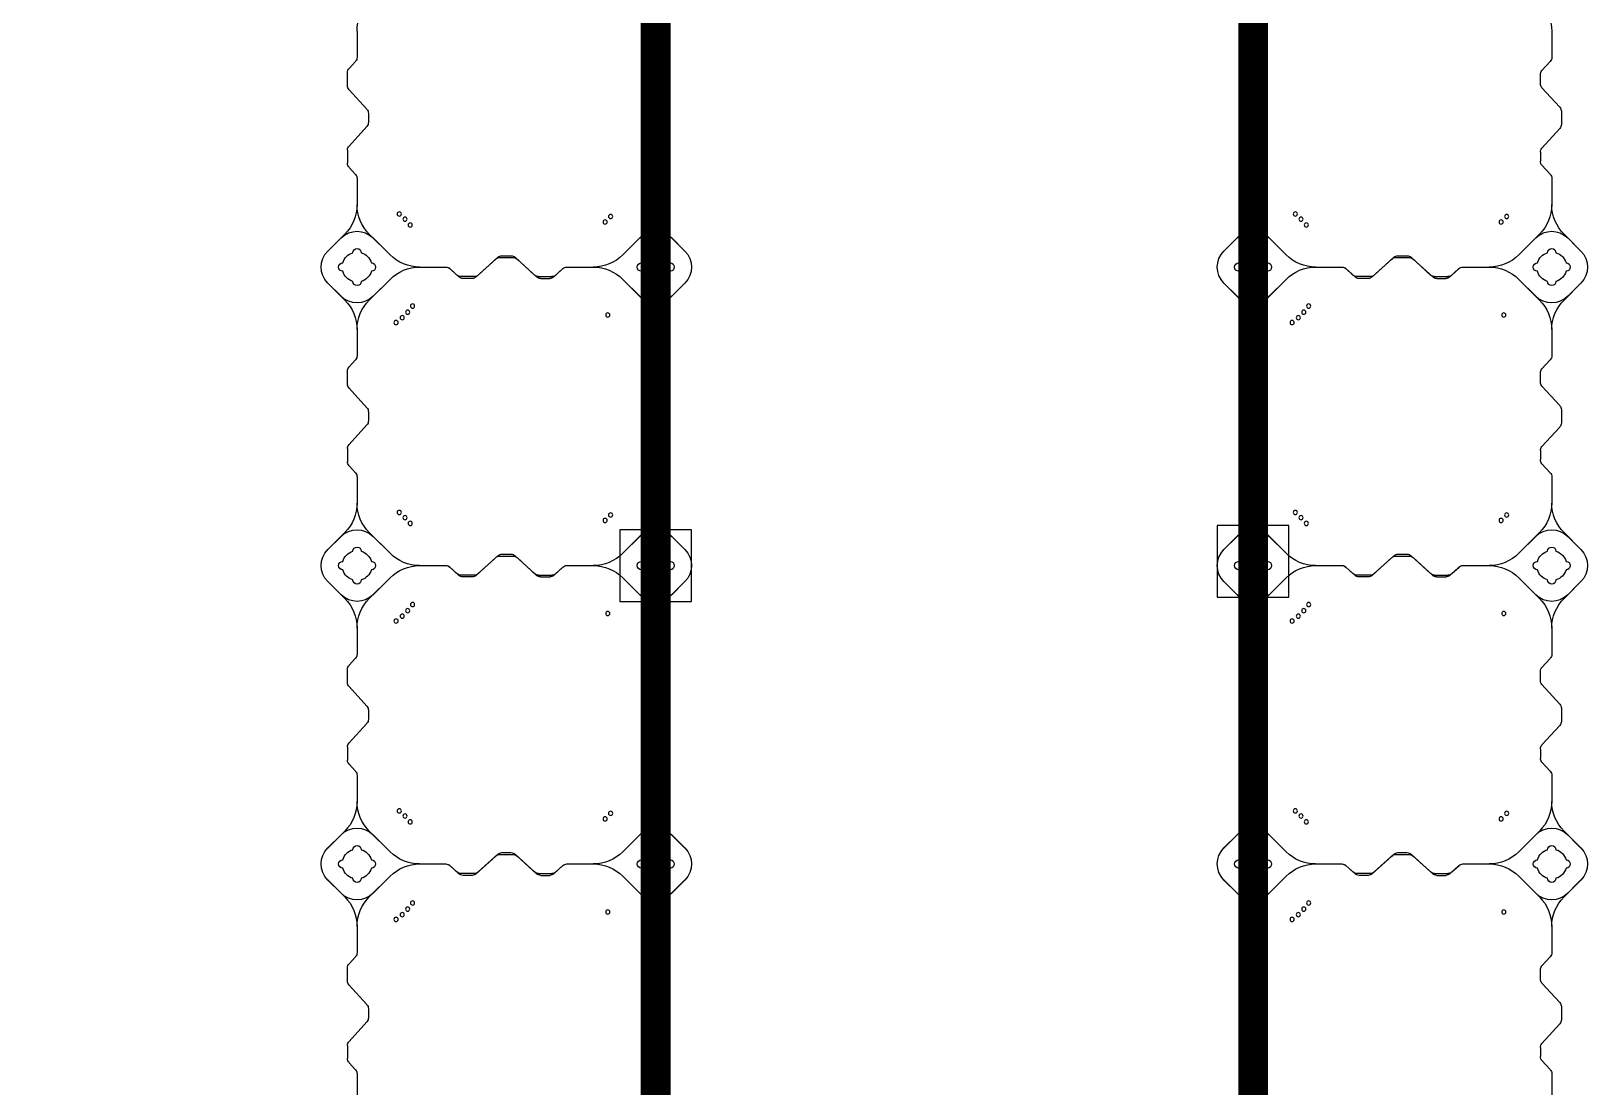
# Model space of a CAD drawing. Header units: millimetres. Extents: x -1612139 to -1260738, y 1141106 to 1536160.
# Drawn here: x -1267947 to -1265337, y 1193058 to 1194826 of the extents above; entities that cross this region are included whole.
import ezdxf

# ---------------------------------------------------------------- set-up
doc = ezdxf.new("R2010")
doc.units = ezdxf.units.MM
doc.header["$LTSCALE"] = 10
doc.layers.get('0').update_dxf_attribs({"linetype": 'CONTINUOUS'})
doc.layers.add('W-FLOAT_BOWL浮筒', color=253, linetype='CONTINUOUS')

# ---------------------------------------------------------------- blocks, each defined once
blk = doc.blocks.new('橙色')
at = {"layer": 'W-FLOAT_BOWL浮筒', "color": 30}
for p, q in [((20000, -6648.5), (20000, -6604.6)), ((20500, -6648.7), (20500, -6604.6)), ((21500, -6648.5), (21500, -6604.6)), ((22000, -6648.7), (22000, -6604.6)), ((19984, -6696.1), (19984, -6673.9)), ((19986.6, -6667.1), (19997.4, -6655.3)), ((20481, -6692.6), (20481, -6677.4)), ((20483.6, -6670.6), (20497.4, -6655.5)), ((21484, -6696.1), (21484, -6673.9)), ((21486.6, -6667.1), (21497.4, -6655.3)), ((21981, -6692.6), (21981, -6677.4)), ((21983.6, -6670.6), (21997.4, -6655.5)), ((19986.6, -6702.9), (20016.4, -6735.6)), ((20483.6, -6699.4), (20513.4, -6732.1)), ((21486.6, -6702.9), (21516.4, -6735.6)), ((21983.6, -6699.4), (22013.4, -6732.1)), ((20019, -6757.6), (20019, -6742.4)), ((20516, -6761.1), (20516, -6738.9)), ((21519, -6757.6), (21519, -6742.4)), ((22016, -6761.1), (22016, -6738.9)), ((19986.6, -6797.1), (20016.4, -6764.4)), ((20483.6, -6800.6), (20513.4, -6767.9)), ((21486.6, -6797.1), (21516.4, -6764.4)), ((21983.6, -6800.6), (22013.4, -6767.9)), ((19984, -6803.9), (19984, -6826.1)), ((20481, -6807.4), (20481, -6822.6)), ((21484, -6803.9), (21484, -6826.1)), ((21981, -6807.4), (21981, -6822.6)), ((19986.6, -6832.9), (19997.4, -6844.7)), ((20483.6, -6829.4), (20497.4, -6844.5)), ((21486.6, -6832.9), (21497.4, -6844.7)), ((21983.6, -6829.4), (21997.4, -6844.5)), ((20000, -6895.3), (20000, -6851.5)), ((20500, -6895.3), (20500, -6851.3)), ((21500, -6895.3), (21500, -6851.5)), ((22000, -6895.3), (22000, -6851.3)), ((19951.2, -6973.2), (19979.5, -6944.8)), ((19951.2, -6973.1), (19973.1, -6951.2)), ((20055.2, -6979.5), (20020.5, -6944.8)), ((20026.8, -6951.2), (20055.2, -6979.5)), ((20444.8, -6979.5), (20479.5, -6944.8)), ((20473.2, -6951.2), (20444.8, -6979.5)), ((20548.8, -6973.2), (20520.5, -6944.8)), ((20526.9, -6951.2), (20548.8, -6973.1)), ((21451.2, -6973.2), (21479.5, -6944.8)), ((21451.2, -6973.1), (21473.1, -6951.2)), ((21555.2, -6979.5), (21520.5, -6944.8)), ((21526.8, -6951.2), (21555.2, -6979.5)), ((21944.8, -6979.5), (21979.5, -6944.8)), ((21973.2, -6951.2), (21944.8, -6979.5)), ((22048.8, -6973.2), (22020.5, -6944.8)), ((22026.9, -6951.2), (22048.8, -6973.1)), ((20167.1, -6986.6), (20155.3, -6997.4)), ((20170.6, -6983.6), (20155.5, -6997.4)), ((20196.1, -6984), (20173.9, -6984)), ((20192.6, -6981), (20177.4, -6981)), ((20199.4, -6983.6), (20232.1, -7013.4)), ((20202.9, -6986.6), (20235.6, -7016.4)), ((20297.1, -6986.6), (20264.4, -7016.4)), ((20300.6, -6983.6), (20267.9, -7013.4)), ((20303.9, -6984), (20326.1, -6984)), ((20307.4, -6981), (20322.6, -6981)), ((20329.4, -6983.6), (20344.5, -6997.4)), ((20332.9, -6986.6), (20344.7, -6997.4)), ((21667.1, -6986.6), (21655.3, -6997.4)), ((21670.6, -6983.6), (21655.5, -6997.4)), ((21696.1, -6984), (21673.9, -6984)), ((21692.6, -6981), (21677.4, -6981)), ((21699.4, -6983.6), (21732.1, -7013.4)), ((21702.9, -6986.6), (21735.6, -7016.4)), ((21797.1, -6986.6), (21764.4, -7016.4)), ((21800.6, -6983.6), (21767.9, -7013.4)), ((21803.9, -6984), (21826.1, -6984)), ((21807.4, -6981), (21822.6, -6981)), ((21829.4, -6983.6), (21844.5, -6997.4)), ((21832.9, -6986.6), (21844.7, -6997.4)), ((20104.6, -7000), (20148.7, -7000)), ((20104.6, -7000), (20148.5, -7000)), ((20238.9, -7016), (20261.1, -7016)), ((20351.3, -7000), (20395.3, -7000)), ((20351.5, -7000), (20395.3, -7000)), ((21604.6, -7000), (21648.7, -7000)), ((21604.6, -7000), (21648.5, -7000)), ((21738.9, -7016), (21761.1, -7016)), ((21851.3, -7000), (21895.3, -7000)), ((21851.5, -7000), (21895.3, -7000)), ((19951.2, -7026.8), (19979.5, -7055.2)), ((19973.1, -7048.8), (19951.2, -7026.9)), ((20020.5, -7055.2), (20055.2, -7020.5)), ((20026.8, -7048.8), (20055.2, -7020.5)), ((20242.4, -7019), (20257.6, -7019)), ((20473.2, -7048.8), (20444.8, -7020.5)), ((20479.5, -7055.2), (20444.8, -7020.5)), ((20548.8, -7026.8), (20520.5, -7055.2)), ((20548.8, -7026.9), (20526.9, -7048.8)), ((21451.2, -7026.8), (21479.5, -7055.2)), ((21473.1, -7048.8), (21451.2, -7026.9)), ((21520.5, -7055.2), (21555.2, -7020.5)), ((21526.8, -7048.8), (21555.2, -7020.5)), ((21742.4, -7019), (21757.6, -7019)), ((21973.2, -7048.8), (21944.8, -7020.5)), ((21979.5, -7055.2), (21944.8, -7020.5)), ((22048.8, -7026.8), (22020.5, -7055.2)), ((22048.8, -7026.9), (22026.9, -7048.8)), ((20000, -7148.5), (20000, -7104.6)), ((20500, -7148.7), (20500, -7104.6)), ((21500, -7148.5), (21500, -7104.6)), ((22000, -7148.7), (22000, -7104.6)), ((19984, -7196.1), (19984, -7173.9)), ((19986.6, -7167.1), (19997.4, -7155.3)), ((20483.6, -7170.6), (20497.4, -7155.5)), ((21484, -7196.1), (21484, -7173.9)), ((21486.6, -7167.1), (21497.4, -7155.3)), ((21983.6, -7170.6), (21997.4, -7155.5)), ((20481, -7192.6), (20481, -7177.4)), ((20483.6, -7199.4), (20513.4, -7232.1)), ((21981, -7192.6), (21981, -7177.4)), ((21983.6, -7199.4), (22013.4, -7232.1)), ((19986.6, -7202.9), (20016.4, -7235.6)), ((21486.6, -7202.9), (21516.4, -7235.6)), ((20019, -7257.6), (20019, -7242.4)), ((20516, -7261.1), (20516, -7238.9)), ((21519, -7257.6), (21519, -7242.4)), ((22016, -7261.1), (22016, -7238.9)), ((19986.6, -7297.1), (20016.4, -7264.4)), ((20483.6, -7300.6), (20513.4, -7267.9)), ((21486.6, -7297.1), (21516.4, -7264.4)), ((21983.6, -7300.6), (22013.4, -7267.9)), ((19984, -7303.9), (19984, -7326.1)), ((21484, -7303.9), (21484, -7326.1)), ((20481, -7307.4), (20481, -7322.6)), ((20483.6, -7329.4), (20497.4, -7344.5)), ((21981, -7307.4), (21981, -7322.6)), ((21983.6, -7329.4), (21997.4, -7344.5)), ((19986.6, -7332.9), (19997.4, -7344.7)), ((20000, -7395.3), (20000, -7351.5)), ((20500, -7395.3), (20500, -7351.3)), ((21486.6, -7332.9), (21497.4, -7344.7)), ((21500, -7395.3), (21500, -7351.5)), ((22000, -7395.3), (22000, -7351.3)), ((19951.2, -7473.2), (19979.5, -7444.8)), ((19951.2, -7473.1), (19973.1, -7451.2)), ((20055.2, -7479.5), (20020.5, -7444.8)), ((20026.8, -7451.2), (20055.2, -7479.5)), ((20444.8, -7479.5), (20479.5, -7444.8)), ((20473.2, -7451.2), (20444.8, -7479.5)), ((20548.8, -7473.2), (20520.5, -7444.8)), ((20526.9, -7451.2), (20548.8, -7473.1)), ((21451.2, -7473.2), (21479.5, -7444.8)), ((21451.2, -7473.1), (21473.1, -7451.2)), ((21555.2, -7479.5), (21520.5, -7444.8)), ((21526.8, -7451.2), (21555.2, -7479.5)), ((21944.8, -7479.5), (21979.5, -7444.8)), ((21973.2, -7451.2), (21944.8, -7479.5)), ((22048.8, -7473.2), (22020.5, -7444.8)), ((22026.9, -7451.2), (22048.8, -7473.1)), ((20167.1, -7486.6), (20155.3, -7497.4)), ((20170.6, -7483.6), (20155.5, -7497.4)), ((20196.1, -7484), (20173.9, -7484)), ((20192.6, -7481), (20177.4, -7481)), ((20199.4, -7483.6), (20232.1, -7513.4)), ((20202.9, -7486.6), (20235.6, -7516.4)), ((20297.1, -7486.6), (20264.4, -7516.4)), ((20300.6, -7483.6), (20267.9, -7513.4)), ((20303.9, -7484), (20326.1, -7484)), ((20307.4, -7481), (20322.6, -7481)), ((20329.4, -7483.6), (20344.5, -7497.4)), ((20332.9, -7486.6), (20344.7, -7497.4)), ((21667.1, -7486.6), (21655.3, -7497.4)), ((21670.6, -7483.6), (21655.5, -7497.4)), ((21696.1, -7484), (21673.9, -7484)), ((21692.6, -7481), (21677.4, -7481)), ((21699.4, -7483.6), (21732.1, -7513.4)), ((21702.9, -7486.6), (21735.6, -7516.4)), ((21797.1, -7486.6), (21764.4, -7516.4)), ((21800.6, -7483.6), (21767.9, -7513.4)), ((21803.9, -7484), (21826.1, -7484)), ((21807.4, -7481), (21822.6, -7481)), ((21829.4, -7483.6), (21844.5, -7497.4)), ((21832.9, -7486.6), (21844.7, -7497.4)), ((20104.6, -7500), (20148.7, -7500)), ((20104.6, -7500), (20148.5, -7500)), ((20351.3, -7500), (20395.3, -7500)), ((20351.5, -7500), (20395.3, -7500)), ((21604.6, -7500), (21648.7, -7500)), ((21604.6, -7500), (21648.5, -7500)), ((21851.3, -7500), (21895.3, -7500)), ((21851.5, -7500), (21895.3, -7500)), ((19951.2, -7526.8), (19979.5, -7555.2)), ((19973.1, -7548.8), (19951.2, -7526.9)), ((20020.5, -7555.2), (20055.2, -7520.5)), ((20026.8, -7548.8), (20055.2, -7520.5)), ((20238.9, -7516), (20261.1, -7516)), ((20242.4, -7519), (20257.6, -7519)), ((20473.2, -7548.8), (20444.8, -7520.5)), ((20479.5, -7555.2), (20444.8, -7520.5)), ((20548.8, -7526.8), (20520.5, -7555.2)), ((20548.8, -7526.9), (20526.9, -7548.8)), ((21451.2, -7526.8), (21479.5, -7555.2)), ((21473.1, -7548.8), (21451.2, -7526.9)), ((21520.5, -7555.2), (21555.2, -7520.5)), ((21526.8, -7548.8), (21555.2, -7520.5)), ((21738.9, -7516), (21761.1, -7516)), ((21742.4, -7519), (21757.6, -7519)), ((21973.2, -7548.8), (21944.8, -7520.5)), ((21979.5, -7555.2), (21944.8, -7520.5)), ((22048.8, -7526.8), (22020.5, -7555.2)), ((22048.8, -7526.9), (22026.9, -7548.8)), ((20000, -7648.5), (20000, -7604.6)), ((20500, -7648.7), (20500, -7604.6)), ((21500, -7648.5), (21500, -7604.6)), ((22000, -7648.7), (22000, -7604.6)), ((19986.6, -7667.1), (19997.4, -7655.3)), ((20483.6, -7670.6), (20497.4, -7655.5)), ((21486.6, -7667.1), (21497.4, -7655.3)), ((21983.6, -7670.6), (21997.4, -7655.5)), ((19984, -7696.1), (19984, -7673.9)), ((20481, -7692.6), (20481, -7677.4)), ((21484, -7696.1), (21484, -7673.9)), ((21981, -7692.6), (21981, -7677.4)), ((19986.6, -7702.9), (20016.4, -7735.6)), ((20483.6, -7699.4), (20513.4, -7732.1)), ((21486.6, -7702.9), (21516.4, -7735.6)), ((21983.6, -7699.4), (22013.4, -7732.1)), ((20019, -7757.6), (20019, -7742.4)), ((20516, -7761.1), (20516, -7738.9)), ((21519, -7757.6), (21519, -7742.4)), ((22016, -7761.1), (22016, -7738.9)), ((19986.6, -7797.1), (20016.4, -7764.4)), ((20483.6, -7800.6), (20513.4, -7767.9)), ((21486.6, -7797.1), (21516.4, -7764.4)), ((21983.6, -7800.6), (22013.4, -7767.9)), ((19984, -7803.9), (19984, -7826.1)), ((20481, -7807.4), (20481, -7822.6)), ((21484, -7803.9), (21484, -7826.1)), ((21981, -7807.4), (21981, -7822.6)), ((19986.6, -7832.9), (19997.4, -7844.7)), ((20000, -7895.3), (20000, -7851.5)), ((20483.6, -7829.4), (20497.4, -7844.5)), ((20500, -7895.3), (20500, -7851.3)), ((21486.6, -7832.9), (21497.4, -7844.7)), ((21500, -7895.3), (21500, -7851.5)), ((21983.6, -7829.4), (21997.4, -7844.5)), ((22000, -7895.3), (22000, -7851.3)), ((19951.2, -7973.2), (19979.5, -7944.8)), ((19951.2, -7973.1), (19973.1, -7951.2)), ((20055.2, -7979.5), (20020.5, -7944.8)), ((20026.8, -7951.2), (20055.2, -7979.5)), ((20444.8, -7979.5), (20479.5, -7944.8)), ((20473.2, -7951.2), (20444.8, -7979.5)), ((20548.8, -7973.2), (20520.5, -7944.8)), ((20526.9, -7951.2), (20548.8, -7973.1)), ((21451.2, -7973.2), (21479.5, -7944.8)), ((21451.2, -7973.1), (21473.1, -7951.2)), ((21555.2, -7979.5), (21520.5, -7944.8)), ((21526.8, -7951.2), (21555.2, -7979.5)), ((21944.8, -7979.5), (21979.5, -7944.8)), ((21973.2, -7951.2), (21944.8, -7979.5)), ((22048.8, -7973.2), (22020.5, -7944.8)), ((22026.9, -7951.2), (22048.8, -7973.1)), ((20170.6, -7983.6), (20155.5, -7997.4)), ((20196.1, -7984), (20173.9, -7984)), ((20192.6, -7981), (20177.4, -7981)), ((20199.4, -7983.6), (20232.1, -8013.4)), ((20300.6, -7983.6), (20267.9, -8013.4)), ((20303.9, -7984), (20326.1, -7984)), ((20307.4, -7981), (20322.6, -7981)), ((20329.4, -7983.6), (20344.5, -7997.4)), ((21670.6, -7983.6), (21655.5, -7997.4)), ((21696.1, -7984), (21673.9, -7984)), ((21692.6, -7981), (21677.4, -7981)), ((21699.4, -7983.6), (21732.1, -8013.4)), ((21800.6, -7983.6), (21767.9, -8013.4)), ((21803.9, -7984), (21826.1, -7984)), ((21807.4, -7981), (21822.6, -7981)), ((21829.4, -7983.6), (21844.5, -7997.4)), ((20104.6, -8000), (20148.7, -8000)), ((20104.6, -8000), (20148.5, -8000)), ((20167.1, -7986.6), (20155.3, -7997.4)), ((20202.9, -7986.6), (20235.6, -8016.4)), ((20297.1, -7986.6), (20264.4, -8016.4)), ((20332.9, -7986.6), (20344.7, -7997.4)), ((20351.3, -8000), (20395.3, -8000)), ((20351.5, -8000), (20395.3, -8000)), ((21604.6, -8000), (21648.7, -8000)), ((21604.6, -8000), (21648.5, -8000)), ((21667.1, -7986.6), (21655.3, -7997.4)), ((21702.9, -7986.6), (21735.6, -8016.4)), ((21797.1, -7986.6), (21764.4, -8016.4)), ((21832.9, -7986.6), (21844.7, -7997.4)), ((21851.3, -8000), (21895.3, -8000)), ((21851.5, -8000), (21895.3, -8000)), ((19951.2, -8026.8), (19979.5, -8055.2)), ((19973.1, -8048.8), (19951.2, -8026.9)), ((20020.5, -8055.2), (20055.2, -8020.5)), ((20026.8, -8048.8), (20055.2, -8020.5)), ((20238.9, -8016), (20261.1, -8016)), ((20242.4, -8019), (20257.6, -8019)), ((20473.2, -8048.8), (20444.8, -8020.5)), ((20479.5, -8055.2), (20444.8, -8020.5)), ((20548.8, -8026.8), (20520.5, -8055.2)), ((20548.8, -8026.9), (20526.9, -8048.8)), ((21451.2, -8026.8), (21479.5, -8055.2)), ((21473.1, -8048.8), (21451.2, -8026.9)), ((21520.5, -8055.2), (21555.2, -8020.5)), ((21526.8, -8048.8), (21555.2, -8020.5)), ((21738.9, -8016), (21761.1, -8016)), ((21742.4, -8019), (21757.6, -8019)), ((21973.2, -8048.8), (21944.8, -8020.5)), ((21979.5, -8055.2), (21944.8, -8020.5)), ((22048.8, -8026.8), (22020.5, -8055.2)), ((22048.8, -8026.9), (22026.9, -8048.8)), ((20000, -8148.5), (20000, -8104.6)), ((20500, -8148.7), (20500, -8104.6)), ((21500, -8148.5), (21500, -8104.6)), ((22000, -8148.7), (22000, -8104.6)), ((19986.6, -8167.1), (19997.4, -8155.3)), ((20483.6, -8170.6), (20497.4, -8155.5)), ((21486.6, -8167.1), (21497.4, -8155.3)), ((21983.6, -8170.6), (21997.4, -8155.5)), ((19984, -8196.1), (19984, -8173.9)), ((20481, -8192.6), (20481, -8177.4)), ((21484, -8196.1), (21484, -8173.9)), ((21981, -8192.6), (21981, -8177.4)), ((19986.6, -8202.9), (20016.4, -8235.6)), ((20483.6, -8199.4), (20513.4, -8232.1)), ((21486.6, -8202.9), (21516.4, -8235.6)), ((21983.6, -8199.4), (22013.4, -8232.1)), ((20019, -8257.6), (20019, -8242.4)), ((20516, -8261.1), (20516, -8238.9)), ((21519, -8257.6), (21519, -8242.4)), ((22016, -8261.1), (22016, -8238.9)), ((19986.6, -8297.1), (20016.4, -8264.4)), ((20483.6, -8300.6), (20513.4, -8267.9)), ((21486.6, -8297.1), (21516.4, -8264.4)), ((21983.6, -8300.6), (22013.4, -8267.9)), ((19984, -8303.9), (19984, -8326.1)), ((20481, -8307.4), (20481, -8322.6)), ((21484, -8303.9), (21484, -8326.1)), ((21981, -8307.4), (21981, -8322.6)), ((19986.6, -8332.9), (19997.4, -8344.7)), ((20483.6, -8329.4), (20497.4, -8344.5)), ((21486.6, -8332.9), (21497.4, -8344.7)), ((21983.6, -8329.4), (21997.4, -8344.5)), ((20000, -8395.3), (20000, -8351.5)), ((20500, -8395.3), (20500, -8351.3)), ((21500, -8395.3), (21500, -8351.5)), ((22000, -8395.3), (22000, -8351.3))]:
    blk.add_line(p, q, dxfattribs=at)
for centre in [(20065.3, -6907.1), (20075.6, -6915.2), (21565.3, -6907.1), (21575.6, -6915.2), (20084.8, -6924.4), (20092.9, -6934.7), (20419.7, -6919.7), (21584.8, -6924.4), (21592.9, -6934.7), (21919.7, -6919.7), (20089, -7070.6), (21589, -7070.6), (20070.6, -7089), (20080.3, -7080.3), (20415.2, -7075.6), (20424.4, -7084.8), (21570.6, -7089), (21580.3, -7080.3), (21915.2, -7075.6), (21924.4, -7084.8), (20065.3, -7407.1), (21565.3, -7407.1), (20075.6, -7415.2), (20084.8, -7424.4), (20092.9, -7434.7), (20419.7, -7419.7), (21575.6, -7415.2), (21584.8, -7424.4), (21592.9, -7434.7), (21919.7, -7419.7), (20070.6, -7589), (20080.3, -7580.3), (20089, -7570.6), (20415.2, -7575.6), (20424.4, -7584.8), (21570.6, -7589), (21580.3, -7580.3), (21589, -7570.6), (21915.2, -7575.6), (21924.4, -7584.8), (20065.3, -7907.1), (21565.3, -7907.1), (20075.6, -7915.2), (20084.8, -7924.4), (20092.9, -7934.7), (20419.7, -7919.7), (21575.6, -7915.2), (21584.8, -7924.4), (21592.9, -7934.7), (21919.7, -7919.7), (20070.6, -8089), (20080.3, -8080.3), (20089, -8070.6), (20415.2, -8075.6), (20424.4, -8084.8), (21570.6, -8089), (21580.3, -8080.3), (21589, -8070.6), (21915.2, -8075.6), (21924.4, -8084.8)]:
    blk.add_circle(centre, 3.5, dxfattribs=at)
for centre, radius, start, end in [((19990, -6648.5), 10, 317.7263, 0), ((20490, -6648.7), 10, 317.7263, 0), ((21490, -6648.5), 10, 317.7263, 0), ((21990, -6648.7), 10, 317.7263, 0), ((19994, -6673.9), 10, 137.7263, 180), ((20491, -6677.4), 10, 137.7263, 180), ((21494, -6673.9), 10, 137.7263, 180), ((21991, -6677.4), 10, 137.7263, 180), ((19994, -6696.1), 10, 180, 222.2737), ((20491, -6692.6), 10, 180, 222.2737), ((21494, -6696.1), 10, 180, 222.2737), ((21991, -6692.6), 10, 180, 222.2737), ((20009, -6742.4), 10, 0, 42.2737), ((20009, -6757.6), 10, 317.7263, 0), ((20506, -6738.9), 10, 0, 42.2737), ((21509, -6742.4), 10, 0, 42.2737), ((21509, -6757.6), 10, 317.7263, 0), ((22006, -6738.9), 10, 0, 42.2737), ((20506, -6761.1), 10, 317.7263, 0), ((22006, -6761.1), 10, 317.7263, 0), ((19994, -6803.9), 10, 137.7263, 180), ((20491, -6807.4), 10, 137.7263, 180), ((21494, -6803.9), 10, 137.7263, 180), ((21991, -6807.4), 10, 137.7263, 180), ((19994, -6826.1), 10, 180, 222.2737), ((20491, -6822.6), 10, 180, 222.2737), ((21494, -6826.1), 10, 180, 222.2737), ((21991, -6822.6), 10, 180, 222.2737), ((19990, -6851.5), 10, 0, 42.2737), ((20490, -6851.3), 10, 0, 42.2737), ((21490, -6851.5), 10, 0, 42.2737), ((21990, -6851.3), 10, 0, 42.2737), ((19930, -6895.3), 70, 315, 0), ((20070, -6895.3), 70, 180, 225), ((20430, -6895.3), 70, 315, 0), ((20570, -6895.3), 70, 180, 225), ((21430, -6895.3), 70, 315, 0), ((21570, -6895.3), 70, 180, 225), ((21930, -6895.3), 70, 315, 0), ((22070, -6895.3), 70, 180, 225), ((20000, -6978), 38, 45, 135), ((20500, -6978), 38, 45, 135), ((21500, -6978), 38, 45, 135), ((22000, -6978), 38, 45, 135), ((19978, -7000), 38, 135, 225), ((19978, -7000), 38, 135, 225), ((20000, -7000), 25, 106.2602, 163.7398), ((20000, -7000), 25, 106.2602, 163.7398), ((20000, -6976), 7, 0, 180), ((20000, -6976), 7, 0, 180), ((20000, -7000), 25, 16.2602, 73.7398), ((20000, -7000), 25, 16.2602, 73.7398), ((20104.7, -6930), 70, 225, 270), ((20104.7, -6930), 70, 225, 270), ((20173.9, -6994), 10, 90, 132.2737), ((20177.4, -6991), 10, 90, 132.2737), ((20192.6, -6991), 10, 47.7263, 90), ((20196.1, -6994), 10, 47.7263, 90), ((20303.9, -6994), 10, 90, 132.2737), ((20307.4, -6991), 10, 90, 132.2737), ((20322.6, -6991), 10, 47.7263, 90), ((20326.1, -6994), 10, 47.7263, 90), ((20395.3, -6930), 70, 270, 315), ((20395.3, -6930), 70, 270, 315), ((20500, -7000), 25, 106.2602, 163.7398), ((20500, -7000), 25, 106.2602, 163.7398), ((20500, -6976), 7, 0, 180), ((20500, -6976), 7, 0, 180), ((20500, -7000), 25, 16.2602, 73.7398), ((20500, -7000), 25, 16.2602, 73.7398), ((20522, -7000), 38, 315, 45), ((20522, -7000), 38, 315, 45), ((21478, -7000), 38, 135, 225), ((21478, -7000), 38, 135, 225), ((21500, -7000), 25, 106.2602, 163.7398), ((21500, -7000), 25, 106.2602, 163.7398), ((21500, -6976), 7, 0, 180), ((21500, -6976), 7, 0, 180), ((21500, -7000), 25, 16.2602, 73.7398), ((21500, -7000), 25, 16.2602, 73.7398), ((21604.7, -6930), 70, 225, 270), ((21604.7, -6930), 70, 225, 270), ((21673.9, -6994), 10, 90, 132.2737), ((21677.4, -6991), 10, 90, 132.2737), ((21692.6, -6991), 10, 47.7263, 90), ((21696.1, -6994), 10, 47.7263, 90), ((21803.9, -6994), 10, 90, 132.2737), ((21807.4, -6991), 10, 90, 132.2737), ((21822.6, -6991), 10, 47.7263, 90), ((21826.1, -6994), 10, 47.7263, 90), ((21895.3, -6930), 70, 270, 315), ((21895.3, -6930), 70, 270, 315), ((22000, -7000), 25, 106.2602, 163.7398), ((22000, -7000), 25, 106.2602, 163.7398), ((22000, -6976), 7, 0, 180), ((22000, -6976), 7, 0, 180), ((22000, -7000), 25, 16.2602, 73.7398), ((22000, -7000), 25, 16.2602, 73.7398), ((22022, -7000), 38, 315, 45), ((22022, -7000), 38, 315, 45), ((19976, -7000), 7, 90, 270), ((19976, -7000), 7, 90, 270), ((20000, -7000), 25, 196.2602, 253.7398), ((20000, -7000), 25, 196.2602, 253.7398), ((20000, -7000), 25, 286.2602, 343.7398), ((20000, -7000), 25, 286.2602, 343.7398), ((20024, -7000), 7, 270, 90), ((20024, -7000), 7, 270, 90), ((20104.7, -7070), 70, 90, 135), ((20104.7, -7070), 70, 90, 135), ((20148.5, -6990), 10, 270, 312.2737), ((20148.7, -6990), 10, 270, 312.2737), ((20238.9, -7006), 10, 227.7263, 270), ((20242.4, -7009), 10, 227.7263, 270), ((20257.6, -7009), 10, 270, 312.2737), ((20261.1, -7006), 10, 270, 312.2737), ((20351.3, -6990), 10, 227.7263, 270), ((20351.5, -6990), 10, 227.7263, 270), ((20395.3, -7070), 70, 45, 90), ((20395.3, -7070), 70, 45, 90), ((20476, -7000), 7, 90, 270), ((20476, -7000), 7, 90, 270), ((20500, -7000), 25, 196.2602, 253.7398), ((20500, -7000), 25, 196.2602, 253.7398), ((20500, -7000), 25, 286.2602, 343.7398), ((20500, -7000), 25, 286.2602, 343.7398), ((20524, -7000), 7, 270, 90), ((20524, -7000), 7, 270, 90), ((21476, -7000), 7, 90, 270), ((21476, -7000), 7, 90, 270), ((21500, -7000), 25, 196.2602, 253.7398), ((21500, -7000), 25, 196.2602, 253.7398), ((21500, -7000), 25, 286.2602, 343.7398), ((21500, -7000), 25, 286.2602, 343.7398), ((21524, -7000), 7, 270, 90), ((21524, -7000), 7, 270, 90), ((21604.7, -7070), 70, 90, 135), ((21604.7, -7070), 70, 90, 135), ((21648.5, -6990), 10, 270, 312.2737), ((21648.7, -6990), 10, 270, 312.2737), ((21738.9, -7006), 10, 227.7263, 270), ((21742.4, -7009), 10, 227.7263, 270), ((21757.6, -7009), 10, 270, 312.2737), ((21761.1, -7006), 10, 270, 312.2737), ((21851.3, -6990), 10, 227.7263, 270), ((21851.5, -6990), 10, 227.7263, 270), ((21895.3, -7070), 70, 45, 90), ((21895.3, -7070), 70, 45, 90), ((21976, -7000), 7, 90, 270), ((21976, -7000), 7, 90, 270), ((22000, -7000), 25, 196.2602, 253.7398), ((22000, -7000), 25, 196.2602, 253.7398), ((22000, -7000), 25, 286.2602, 343.7398), ((22000, -7000), 25, 286.2602, 343.7398), ((22024, -7000), 7, 270, 90), ((22024, -7000), 7, 270, 90), ((20000, -7024), 7, 180, 0), ((20000, -7024), 7, 180, 0), ((20500, -7024), 7, 180, 0), ((20500, -7024), 7, 180, 0), ((21500, -7024), 7, 180, 0), ((21500, -7024), 7, 180, 0), ((22000, -7024), 7, 180, 0), ((22000, -7024), 7, 180, 0), ((20000, -7022), 38, 225, 315), ((19930, -7104.7), 70, 0, 45), ((20070, -7104.7), 70, 135, 180), ((20500, -7022), 38, 225, 315), ((20430, -7104.7), 70, 0, 45), ((20570, -7104.7), 70, 135, 180), ((21500, -7022), 38, 225, 315), ((21430, -7104.7), 70, 0, 45), ((21570, -7104.7), 70, 135, 180), ((22000, -7022), 38, 225, 315), ((21930, -7104.7), 70, 0, 45), ((22070, -7104.7), 70, 135, 180), ((19990, -7148.5), 10, 317.7263, 0), ((20490, -7148.7), 10, 317.7263, 0), ((21490, -7148.5), 10, 317.7263, 0), ((21990, -7148.7), 10, 317.7263, 0), ((19994, -7173.9), 10, 137.7263, 180), ((20491, -7177.4), 10, 137.7263, 180), ((21494, -7173.9), 10, 137.7263, 180), ((21991, -7177.4), 10, 137.7263, 180), ((19994, -7196.1), 10, 180, 222.2737), ((20491, -7192.6), 10, 180, 222.2737), ((21494, -7196.1), 10, 180, 222.2737), ((21991, -7192.6), 10, 180, 222.2737), ((20009, -7242.4), 10, 0, 42.2737), ((20506, -7238.9), 10, 0, 42.2737), ((21509, -7242.4), 10, 0, 42.2737), ((22006, -7238.9), 10, 0, 42.2737), ((20009, -7257.6), 10, 317.7263, 0), ((20506, -7261.1), 10, 317.7263, 0), ((21509, -7257.6), 10, 317.7263, 0), ((22006, -7261.1), 10, 317.7263, 0), ((19994, -7303.9), 10, 137.7263, 180), ((20491, -7307.4), 10, 137.7263, 180), ((21494, -7303.9), 10, 137.7263, 180), ((21991, -7307.4), 10, 137.7263, 180), ((19994, -7326.1), 10, 180, 222.2737), ((20491, -7322.6), 10, 180, 222.2737), ((21494, -7326.1), 10, 180, 222.2737), ((21991, -7322.6), 10, 180, 222.2737), ((19990, -7351.5), 10, 0, 42.2737), ((20490, -7351.3), 10, 0, 42.2737), ((21490, -7351.5), 10, 0, 42.2737), ((21990, -7351.3), 10, 0, 42.2737), ((19930, -7395.3), 70, 315, 0), ((20070, -7395.3), 70, 180, 225), ((20430, -7395.3), 70, 315, 0), ((20570, -7395.3), 70, 180, 225), ((21430, -7395.3), 70, 315, 0), ((21570, -7395.3), 70, 180, 225), ((21930, -7395.3), 70, 315, 0), ((22070, -7395.3), 70, 180, 225), ((20000, -7478), 38, 45, 135), ((20500, -7478), 38, 45, 135), ((21500, -7478), 38, 45, 135), ((22000, -7478), 38, 45, 135), ((19978, -7500), 38, 135, 225), ((19978, -7500), 38, 135, 225), ((20000, -7500), 25, 106.2602, 163.7398), ((20000, -7500), 25, 106.2602, 163.7398), ((20000, -7476), 7, 0, 180), ((20000, -7476), 7, 0, 180), ((20000, -7500), 25, 16.2602, 73.7398), ((20000, -7500), 25, 16.2602, 73.7398), ((20104.7, -7430), 70, 225, 270), ((20104.7, -7430), 70, 225, 270), ((20173.9, -7494), 10, 90, 132.2737), ((20177.4, -7491), 10, 90, 132.2737), ((20192.6, -7491), 10, 47.7263, 90), ((20196.1, -7494), 10, 47.7263, 90), ((20303.9, -7494), 10, 90, 132.2737), ((20307.4, -7491), 10, 90, 132.2737), ((20322.6, -7491), 10, 47.7263, 90), ((20326.1, -7494), 10, 47.7263, 90), ((20395.3, -7430), 70, 270, 315), ((20395.3, -7430), 70, 270, 315), ((20500, -7500), 25, 106.2602, 163.7398), ((20500, -7500), 25, 106.2602, 163.7398), ((20500, -7476), 7, 0, 180), ((20500, -7476), 7, 0, 180), ((20500, -7500), 25, 16.2602, 73.7398), ((20500, -7500), 25, 16.2602, 73.7398), ((20522, -7500), 38, 315, 45), ((20522, -7500), 38, 315, 45), ((21478, -7500), 38, 135, 225), ((21478, -7500), 38, 135, 225), ((21500, -7500), 25, 106.2602, 163.7398), ((21500, -7500), 25, 106.2602, 163.7398), ((21500, -7476), 7, 0, 180), ((21500, -7476), 7, 0, 180), ((21500, -7500), 25, 16.2602, 73.7398), ((21500, -7500), 25, 16.2602, 73.7398), ((21604.7, -7430), 70, 225, 270), ((21604.7, -7430), 70, 225, 270), ((21673.9, -7494), 10, 90, 132.2737), ((21677.4, -7491), 10, 90, 132.2737), ((21692.6, -7491), 10, 47.7263, 90), ((21696.1, -7494), 10, 47.7263, 90), ((21803.9, -7494), 10, 90, 132.2737), ((21807.4, -7491), 10, 90, 132.2737), ((21822.6, -7491), 10, 47.7263, 90), ((21826.1, -7494), 10, 47.7263, 90), ((21895.3, -7430), 70, 270, 315), ((21895.3, -7430), 70, 270, 315), ((22000, -7500), 25, 106.2602, 163.7398), ((22000, -7500), 25, 106.2602, 163.7398), ((22000, -7476), 7, 0, 180), ((22000, -7476), 7, 0, 180), ((22000, -7500), 25, 16.2602, 73.7398), ((22000, -7500), 25, 16.2602, 73.7398), ((22022, -7500), 38, 315, 45), ((22022, -7500), 38, 315, 45), ((19976, -7500), 7, 90, 270), ((19976, -7500), 7, 90, 270), ((20000, -7500), 25, 196.2602, 253.7398), ((20000, -7500), 25, 196.2602, 253.7398), ((20000, -7500), 25, 286.2602, 343.7398), ((20000, -7500), 25, 286.2602, 343.7398), ((20024, -7500), 7, 270, 90), ((20024, -7500), 7, 270, 90), ((20104.7, -7570), 70, 90, 135), ((20104.7, -7570), 70, 90, 135), ((20148.5, -7490), 10, 270, 312.2737), ((20148.7, -7490), 10, 270, 312.2737), ((20238.9, -7506), 10, 227.7263, 270), ((20261.1, -7506), 10, 270, 312.2737), ((20351.3, -7490), 10, 227.7263, 270), ((20351.5, -7490), 10, 227.7263, 270), ((20395.3, -7570), 70, 45, 90), ((20395.3, -7570), 70, 45, 90), ((20476, -7500), 7, 90, 270), ((20476, -7500), 7, 90, 270), ((20500, -7500), 25, 196.2602, 253.7398), ((20500, -7500), 25, 196.2602, 253.7398), ((20500, -7500), 25, 286.2602, 343.7398), ((20500, -7500), 25, 286.2602, 343.7398), ((20524, -7500), 7, 270, 90), ((20524, -7500), 7, 270, 90), ((21476, -7500), 7, 90, 270), ((21476, -7500), 7, 90, 270), ((21500, -7500), 25, 196.2602, 253.7398), ((21500, -7500), 25, 196.2602, 253.7398), ((21500, -7500), 25, 286.2602, 343.7398), ((21500, -7500), 25, 286.2602, 343.7398), ((21524, -7500), 7, 270, 90), ((21524, -7500), 7, 270, 90), ((21604.7, -7570), 70, 90, 135), ((21604.7, -7570), 70, 90, 135), ((21648.5, -7490), 10, 270, 312.2737), ((21648.7, -7490), 10, 270, 312.2737), ((21738.9, -7506), 10, 227.7263, 270), ((21761.1, -7506), 10, 270, 312.2737), ((21851.3, -7490), 10, 227.7263, 270), ((21851.5, -7490), 10, 227.7263, 270), ((21895.3, -7570), 70, 45, 90), ((21895.3, -7570), 70, 45, 90), ((21976, -7500), 7, 90, 270), ((21976, -7500), 7, 90, 270), ((22000, -7500), 25, 196.2602, 253.7398), ((22000, -7500), 25, 196.2602, 253.7398), ((22000, -7500), 25, 286.2602, 343.7398), ((22000, -7500), 25, 286.2602, 343.7398), ((22024, -7500), 7, 270, 90), ((22024, -7500), 7, 270, 90), ((20000, -7524), 7, 180, 0), ((20000, -7524), 7, 180, 0), ((20242.4, -7509), 10, 227.7263, 270), ((20257.6, -7509), 10, 270, 312.2737), ((20500, -7524), 7, 180, 0), ((20500, -7524), 7, 180, 0), ((21500, -7524), 7, 180, 0), ((21500, -7524), 7, 180, 0), ((21742.4, -7509), 10, 227.7263, 270), ((21757.6, -7509), 10, 270, 312.2737), ((22000, -7524), 7, 180, 0), ((22000, -7524), 7, 180, 0), ((20000, -7522), 38, 225, 315), ((19930, -7604.7), 70, 0, 45), ((20070, -7604.7), 70, 135, 180), ((20500, -7522), 38, 225, 315), ((20430, -7604.7), 70, 0, 45), ((20570, -7604.7), 70, 135, 180), ((21500, -7522), 38, 225, 315), ((21430, -7604.7), 70, 0, 45), ((21570, -7604.7), 70, 135, 180), ((22000, -7522), 38, 225, 315), ((21930, -7604.7), 70, 0, 45), ((22070, -7604.7), 70, 135, 180), ((19994, -7673.9), 10, 137.7263, 180), ((19990, -7648.5), 10, 317.7263, 0), ((20491, -7677.4), 10, 137.7263, 180), ((20490, -7648.7), 10, 317.7263, 0), ((21494, -7673.9), 10, 137.7263, 180), ((21490, -7648.5), 10, 317.7263, 0), ((21991, -7677.4), 10, 137.7263, 180), ((21990, -7648.7), 10, 317.7263, 0), ((19994, -7696.1), 10, 180, 222.2737), ((20491, -7692.6), 10, 180, 222.2737), ((21494, -7696.1), 10, 180, 222.2737), ((21991, -7692.6), 10, 180, 222.2737), ((20009, -7742.4), 10, 0, 42.2737), ((20506, -7738.9), 10, 0, 42.2737), ((21509, -7742.4), 10, 0, 42.2737), ((22006, -7738.9), 10, 0, 42.2737), ((20009, -7757.6), 10, 317.7263, 0), ((20506, -7761.1), 10, 317.7263, 0), ((21509, -7757.6), 10, 317.7263, 0), ((22006, -7761.1), 10, 317.7263, 0), ((19994, -7803.9), 10, 137.7263, 180), ((20491, -7807.4), 10, 137.7263, 180), ((21494, -7803.9), 10, 137.7263, 180), ((21991, -7807.4), 10, 137.7263, 180), ((19994, -7826.1), 10, 180, 222.2737), ((20491, -7822.6), 10, 180, 222.2737), ((21494, -7826.1), 10, 180, 222.2737), ((21991, -7822.6), 10, 180, 222.2737), ((19990, -7851.5), 10, 0, 42.2737), ((20490, -7851.3), 10, 0, 42.2737), ((21490, -7851.5), 10, 0, 42.2737), ((21990, -7851.3), 10, 0, 42.2737), ((19930, -7895.3), 70, 315, 0), ((20070, -7895.3), 70, 180, 225), ((20430, -7895.3), 70, 315, 0), ((20570, -7895.3), 70, 180, 225), ((21430, -7895.3), 70, 315, 0), ((21570, -7895.3), 70, 180, 225), ((21930, -7895.3), 70, 315, 0), ((22070, -7895.3), 70, 180, 225), ((20000, -7978), 38, 45, 135), ((20500, -7978), 38, 45, 135), ((21500, -7978), 38, 45, 135), ((22000, -7978), 38, 45, 135), ((19978, -8000), 38, 135, 225), ((19978, -8000), 38, 135, 225), ((20000, -8000), 25, 106.2602, 163.7398), ((20000, -8000), 25, 106.2602, 163.7398), ((20000, -7976), 7, 0, 180), ((20000, -7976), 7, 0, 180), ((20000, -8000), 25, 16.2602, 73.7398), ((20000, -8000), 25, 16.2602, 73.7398), ((20104.7, -7930), 70, 225, 270), ((20104.7, -7930), 70, 225, 270), ((20173.9, -7994), 10, 90, 132.2737), ((20177.4, -7991), 10, 90, 132.2737), ((20192.6, -7991), 10, 47.7263, 90), ((20196.1, -7994), 10, 47.7263, 90), ((20303.9, -7994), 10, 90, 132.2737), ((20307.4, -7991), 10, 90, 132.2737), ((20322.6, -7991), 10, 47.7263, 90), ((20326.1, -7994), 10, 47.7263, 90), ((20395.3, -7930), 70, 270, 315), ((20395.3, -7930), 70, 270, 315), ((20500, -8000), 25, 106.2602, 163.7398), ((20500, -8000), 25, 106.2602, 163.7398), ((20500, -7976), 7, 0, 180), ((20500, -7976), 7, 0, 180), ((20500, -8000), 25, 16.2602, 73.7398), ((20500, -8000), 25, 16.2602, 73.7398), ((20522, -8000), 38, 315, 45), ((20522, -8000), 38, 315, 45), ((21478, -8000), 38, 135, 225), ((21478, -8000), 38, 135, 225), ((21500, -8000), 25, 106.2602, 163.7398), ((21500, -8000), 25, 106.2602, 163.7398), ((21500, -7976), 7, 0, 180), ((21500, -7976), 7, 0, 180), ((21500, -8000), 25, 16.2602, 73.7398), ((21500, -8000), 25, 16.2602, 73.7398), ((21604.7, -7930), 70, 225, 270), ((21604.7, -7930), 70, 225, 270), ((21673.9, -7994), 10, 90, 132.2737), ((21677.4, -7991), 10, 90, 132.2737), ((21692.6, -7991), 10, 47.7263, 90), ((21696.1, -7994), 10, 47.7263, 90), ((21803.9, -7994), 10, 90, 132.2737), ((21807.4, -7991), 10, 90, 132.2737), ((21822.6, -7991), 10, 47.7263, 90), ((21826.1, -7994), 10, 47.7263, 90), ((21895.3, -7930), 70, 270, 315), ((21895.3, -7930), 70, 270, 315), ((22000, -8000), 25, 106.2602, 163.7398), ((22000, -8000), 25, 106.2602, 163.7398), ((22000, -7976), 7, 0, 180), ((22000, -7976), 7, 0, 180), ((22000, -8000), 25, 16.2602, 73.7398), ((22000, -8000), 25, 16.2602, 73.7398), ((22022, -8000), 38, 315, 45), ((22022, -8000), 38, 315, 45), ((19976, -8000), 7, 90, 270), ((19976, -8000), 7, 90, 270), ((20000, -8000), 25, 196.2602, 253.7398), ((20000, -8000), 25, 196.2602, 253.7398), ((20000, -8000), 25, 286.2602, 343.7398), ((20000, -8000), 25, 286.2602, 343.7398), ((20024, -8000), 7, 270, 90), ((20024, -8000), 7, 270, 90), ((20104.7, -8070), 70, 90, 135), ((20104.7, -8070), 70, 90, 135), ((20148.5, -7990), 10, 270, 312.2737), ((20148.7, -7990), 10, 270, 312.2737), ((20351.3, -7990), 10, 227.7263, 270), ((20351.5, -7990), 10, 227.7263, 270), ((20395.3, -8070), 70, 45, 90), ((20395.3, -8070), 70, 45, 90), ((20476, -8000), 7, 90, 270), ((20476, -8000), 7, 90, 270), ((20500, -8000), 25, 196.2602, 253.7398), ((20500, -8000), 25, 196.2602, 253.7398), ((20500, -8000), 25, 286.2602, 343.7398), ((20500, -8000), 25, 286.2602, 343.7398), ((20524, -8000), 7, 270, 90), ((20524, -8000), 7, 270, 90), ((21476, -8000), 7, 90, 270), ((21476, -8000), 7, 90, 270), ((21500, -8000), 25, 196.2602, 253.7398), ((21500, -8000), 25, 196.2602, 253.7398), ((21500, -8000), 25, 286.2602, 343.7398), ((21500, -8000), 25, 286.2602, 343.7398), ((21524, -8000), 7, 270, 90), ((21524, -8000), 7, 270, 90), ((21604.7, -8070), 70, 90, 135), ((21604.7, -8070), 70, 90, 135), ((21648.5, -7990), 10, 270, 312.2737), ((21648.7, -7990), 10, 270, 312.2737), ((21851.3, -7990), 10, 227.7263, 270), ((21851.5, -7990), 10, 227.7263, 270), ((21895.3, -8070), 70, 45, 90), ((21895.3, -8070), 70, 45, 90), ((21976, -8000), 7, 90, 270), ((21976, -8000), 7, 90, 270), ((22000, -8000), 25, 196.2602, 253.7398), ((22000, -8000), 25, 196.2602, 253.7398), ((22000, -8000), 25, 286.2602, 343.7398), ((22000, -8000), 25, 286.2602, 343.7398), ((22024, -8000), 7, 270, 90), ((22024, -8000), 7, 270, 90), ((20000, -8024), 7, 180, 0), ((20000, -8024), 7, 180, 0), ((20238.9, -8006), 10, 227.7263, 270), ((20242.4, -8009), 10, 227.7263, 270), ((20257.6, -8009), 10, 270, 312.2737), ((20261.1, -8006), 10, 270, 312.2737), ((20500, -8024), 7, 180, 0), ((20500, -8024), 7, 180, 0), ((21500, -8024), 7, 180, 0), ((21500, -8024), 7, 180, 0), ((21738.9, -8006), 10, 227.7263, 270), ((21742.4, -8009), 10, 227.7263, 270), ((21757.6, -8009), 10, 270, 312.2737), ((21761.1, -8006), 10, 270, 312.2737), ((22000, -8024), 7, 180, 0), ((22000, -8024), 7, 180, 0), ((20000, -8022), 38, 225, 315), ((19930, -8104.7), 70, 0, 45), ((20070, -8104.7), 70, 135, 180), ((20500, -8022), 38, 225, 315), ((20430, -8104.7), 70, 0, 45), ((20570, -8104.7), 70, 135, 180), ((21500, -8022), 38, 225, 315), ((21430, -8104.7), 70, 0, 45), ((21570, -8104.7), 70, 135, 180), ((22000, -8022), 38, 225, 315), ((21930, -8104.7), 70, 0, 45), ((22070, -8104.7), 70, 135, 180), ((19990, -8148.5), 10, 317.7263, 0), ((20490, -8148.7), 10, 317.7263, 0), ((21490, -8148.5), 10, 317.7263, 0), ((21990, -8148.7), 10, 317.7263, 0), ((19994, -8173.9), 10, 137.7263, 180), ((20491, -8177.4), 10, 137.7263, 180), ((20491, -8192.6), 10, 180, 222.2737), ((21494, -8173.9), 10, 137.7263, 180), ((21991, -8177.4), 10, 137.7263, 180), ((21991, -8192.6), 10, 180, 222.2737), ((19994, -8196.1), 10, 180, 222.2737), ((21494, -8196.1), 10, 180, 222.2737), ((20009, -8242.4), 10, 0, 42.2737), ((20506, -8238.9), 10, 0, 42.2737), ((21509, -8242.4), 10, 0, 42.2737), ((22006, -8238.9), 10, 0, 42.2737), ((20009, -8257.6), 10, 317.7263, 0), ((20506, -8261.1), 10, 317.7263, 0), ((21509, -8257.6), 10, 317.7263, 0), ((22006, -8261.1), 10, 317.7263, 0), ((19994, -8303.9), 10, 137.7263, 180), ((21494, -8303.9), 10, 137.7263, 180), ((20491, -8307.4), 10, 137.7263, 180), ((20491, -8322.6), 10, 180, 222.2737), ((21991, -8307.4), 10, 137.7263, 180), ((21991, -8322.6), 10, 180, 222.2737), ((19994, -8326.1), 10, 180, 222.2737), ((19990, -8351.5), 10, 0, 42.2737), ((20490, -8351.3), 10, 0, 42.2737), ((21494, -8326.1), 10, 180, 222.2737), ((21490, -8351.5), 10, 0, 42.2737), ((21990, -8351.3), 10, 0, 42.2737), ((20070, -8395.3), 70, 180, 225), ((20430, -8395.3), 70, 315, 0), ((21570, -8395.3), 70, 180, 225), ((21930, -8395.3), 70, 315, 0)]:
    blk.add_arc(centre, radius, start, end, dxfattribs=at)
blk = doc.blocks.new('LGZ')
at = {"color": 6}
blk.add_lwpolyline([(-60, -60), (60, -60), (60, 60), (-60, 60)], close=True, dxfattribs=at)

msp = doc.modelspace()

# ---------------------------------------------------------------- linework, layer by layer
at = {"color": 6, "const_width": 50}
msp.add_lwpolyline([(-1286901, 1185931), (-1277901, 1185931), (-1277901, 1197931), (-1276901, 1197931), (-1276901, 1185931), (-1266901, 1185931), (-1266901, 1197931), (-1265901, 1197931), (-1265901, 1183931)], dxfattribs=at)

# ---------------------------------------------------------------- block references
at = {"xscale": -1, "rotation": 180}
msp.add_blockref('橙色', (-1287401, 1186431), dxfattribs=at)
for p in [(-1265901, 1193938), (-1266901, 1193931)]:
    msp.add_blockref('LGZ', p)

doc.saveas('drawing.dxf')
